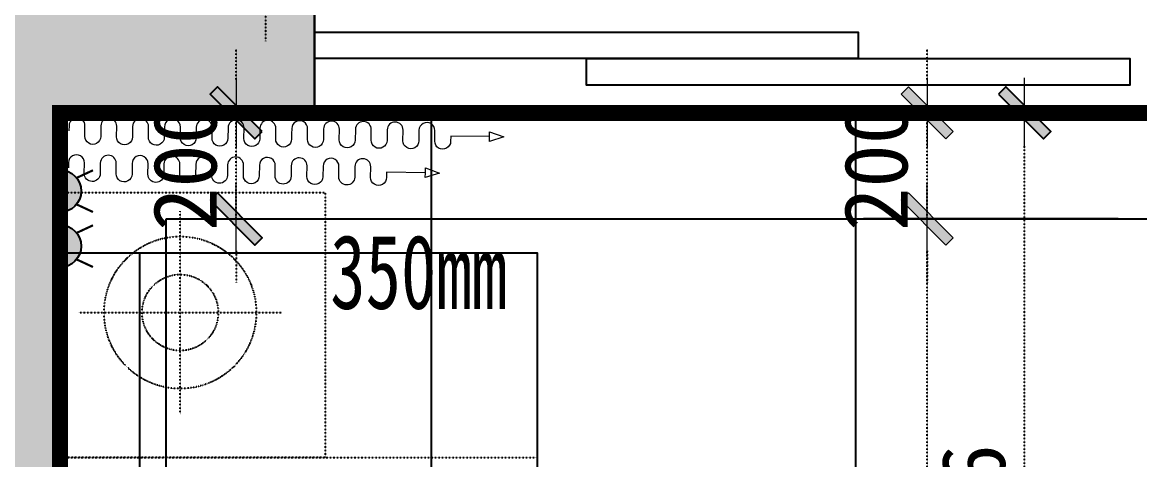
# Model space of a CAD drawing. Header units: millimetres. Extents: x -23568 to 99064, y -162914 to -58422.
# Drawn here: x 19158 to 21265, y -61974 to -61150 of the extents above; entities that cross this region are included whole.
import ezdxf

# ---------------------------------------------------------------- set-up
doc = ezdxf.new("R2010")
doc.units = ezdxf.units.MM
doc.header["$LTSCALE"] = 0.01
doc.linetypes.add('ACAD_ISO03W100', pattern=[30, 12, -18])
doc.linetypes.add('HIDDEN', pattern=[9.525, 6.35, -3.175])
for name, color, linetype in [('AREA', 1, 'Continuous'), ('FC-【地面材质】', 250, 'Continuous'), ('FF-FURN【平面家具】', 51, 'Continuous'), ('RC-Dim【灯具尺寸】', 2, 'Continuous'), ('RC-FIN【天花造型】', 30, 'Continuous'), ('RC-FUN【家具参考线】', 250, 'ACAD_ISO03W100'), ('WALL-【原始墙体】', 6, 'Continuous'), ('X▲【插座定位】', 30, 'Continuous')]:
    doc.layers.add(name, color=color, linetype=linetype)
doc.layers.add('FF-Curtain【平面窗帘】', color=8, linetype='Continuous', lineweight=0)
doc.layers.add('RC-Dim【天花尺寸】', color=44, linetype='Continuous', lineweight=0)
doc.styles.add('中文字体', font='', dxfattribs={"width": 0.7})
doc.styles.add('宋体', font='')
doc.styles.get('中文字体').set_extended_font_data('SimSun')
doc.styles.get('宋体').set_extended_font_data('SimSun')
doc.dimstyles.new('知乐家-尺寸1：60', dxfattribs={"dimscale": 60, "dimtxt": 2, "dimasz": 1, "dimexe": 2, "dimexo": 2, "dimgap": 0.6, "dimtad": 1, "dimdec": 0, "dimdsep": 46, "dimtxsty": '宋体', "dimblk": 'WS-cj', "dimcen": 1, "dimclrd": 44, "dimclre": 44, "dimclrt": 2, "dimadec": 0, "dimazin": 2, "dimtfac": 1, "dimtdec": 4, "dimtix": 1, "dimtmove": 2, "dimatfit": 3, "dimldrblk": 'CCD_Leader_Arrow', "dimfxl": 0, "dimtolj": 1, "dimarcsym": 0})

# ---------------------------------------------------------------- blocks, each defined once
blk = doc.blocks.new('8686')
at = {"layer": 'RC-FUN【家具参考线】'}
h = blk.add_hatch(color=250, dxfattribs=at)
h.dxf.hatch_style = 1
h.paths.add_polyline_path([(128954.7, -325813.4), (128519.7, -325813.4), (128519.7, -326663.4), (128719.7, -326663.4), (128719.7, -328893.4), (128934.7, -328893.4), (128934.7, -327218.4), (129414.7, -327218.4), (129414.7, -326963.4), (128954.7, -326963.4)])
at = {"layer": 'RC-FUN【家具参考线】', "color": 250}
for p, q in [((129414.7, -327218.4), (129414.7, -326963.4)), ((129414.7, -326963.4), (129414.7, -327218.4)), ((129414.7, -327065.9), (130439.7, -327065.9)), ((129414.7, -327115.9), (129414.7, -327065.9)), ((130439.7, -327065.9), (130439.7, -327115.9)), ((130439.7, -327115.9), (129414.7, -327115.9)), ((129927.2, -327115.9), (130952.2, -327115.9)), ((129927.2, -327165.9), (129927.2, -327115.9)), ((130952.2, -327115.9), (130952.2, -327165.9)), ((130952.2, -327165.9), (129927.2, -327165.9)), ((128934.7, -329913.4), (128934.7, -327218.4)), ((128934.7, -327218.4), (129414.7, -327218.4)), ((129414.7, -327218.4), (131469.7, -327218.4)), ((128934.7, -327868.2), (128934.7, -327368.2)), ((128934.7, -327368.2), (129434.7, -327368.2)), ((129434.7, -327368.2), (129434.7, -327868.2)), ((129161.3, -327786.2), (129161.3, -327403.4)), ((128970, -327594.8), (129352.7, -327594.8)), ((128934.7, -328768.2), (128934.7, -327868.2)), ((128934.7, -327868.2), (129834.7, -327868.2)), ((129434.7, -327868.2), (128934.7, -327868.2)), ((128934.7, -328768.2), (128934.7, -327868.2)), ((128934.7, -327868.2), (129084.7, -327868.2)), ((129084.7, -327868.2), (129084.7, -328768.2)), ((129834.7, -327868.2), (129834.7, -328768.2))]:
    blk.add_line(p, q, dxfattribs=at)
for radius in [143.5, 71.8]:
    blk.add_circle((129161.3, -327594.8), radius, dxfattribs=at)
blk = doc.blocks.new('*U164')
at = {"ltscale": 5}
for points in [[(120, 70), (120, 60, -1), (90, 60), (90, 80, 1), (60, 80), (60, 60, -1), (30, 60), (30, 80, 1), (0, 80), (0, 70)], [(420, 70), (420, 60, -1), (390, 60), (390, 80, 1), (360, 80), (360, 60, -1), (330, 60), (330, 80, 1), (300, 80), (300, 60, -1), (270, 60), (270, 80, 1), (240, 80), (240, 60, -1), (210, 60), (210, 80, 1), (180, 80), (180, 60, -1), (150, 60), (150, 80, 1), (120, 80), (120, 70)], [(720, 70), (720, 60, -1), (690, 60), (690, 80, 1), (660, 80), (660, 60, -1), (630, 60), (630, 80, 1), (600, 80), (600, 60, -1), (570, 60), (570, 80, 1), (540, 80), (540, 60, -1), (510, 60), (510, 80, 1), (480, 80), (480, 60, -1), (450, 60), (450, 80, 1), (420, 80), (420, 70)], [(300, 0), (300, -10, -1), (270, -10), (270, 10, 1), (240, 10), (240, -10, -1), (210, -10), (210, 10, 1), (180, 10), (180, -10, -1), (150, -10), (150, 10, 1), (120, 10), (120, -10, -1), (90, -10), (90, 10, 1), (60, 10), (60, -10, -1), (30, -10), (30, 10, 1), (0, 10), (0, 0)], [(600, 0), (600, -10, -1), (570, -10), (570, 10, 1), (540, 10), (540, -10, -1), (510, -10), (510, 10, 1), (480, 10), (480, -10, -1), (450, -10), (450, 10, 1), (420, 10), (420, -10, -1), (390, -10), (390, 10, 1), (360, 10), (360, -10, -1), (330, -10), (330, 10, 1), (300, 10), (300, 0)]]:
    blk.add_lwpolyline(points, format="xyb", dxfattribs=at)
for points in [[(793.1, 70), (793.1, 79.1), (820, 70), (793.1, 60.9), (793.1, 70), (720, 70)], [(673.1, 0), (673.1, 9.1), (700, 0), (673.1, -9.1), (673.1, 0), (600, 0)]]:
    blk.add_lwpolyline(points, dxfattribs=at)
blk = doc.blocks.new('WS-cj')
blk.add_hatch(color=2).paths.add_polyline_path([(0.588, 0.818), (-0.818, -0.588), (-0.588, -0.818), (0.818, 0.588)])
at = {"color": 2, "linetype": 'ByBlock', "lineweight": 0}
for p, q in [((-1.1, 0), (0, 0)), ((0, 0), (1.1, 0))]:
    blk.add_line(p, q, dxfattribs=at)
at = {"color": 2}
blk.add_lwpolyline([(0.588, 0.818), (-0.818, -0.588), (-0.588, -0.818), (0.818, 0.588)], close=True, dxfattribs=at)
blk = doc.blocks.new('*D364')
at = {"layer": 'Defpoints', "color": 0, "transparency": 16777216}
for p in [(20864.4, -61320.6), (21259.2, -61320.6), (21259.2, -61520.6)]:
    blk.add_point(p, dxfattribs=at)
at = {"layer": 'RC-Dim【天花尺寸】', "color": 44, "linetype": 'ACAD_ISO03W100', "lineweight": -2, "transparency": 16777216}
for p, q in [((20864.4, -61260.6), (20864.4, -61200.6)), ((20864.4, -61520.6), (20864.4, -61320.6)), ((20864.4, -61580.6), (20864.4, -61640.6))]:
    blk.add_line(p, q, dxfattribs=at)
at = {"layer": 'RC-Dim【天花尺寸】', "color": 44, "lineweight": -2, "transparency": 16777216}
for p, q in [((21139.2, -61320.6), (20744.4, -61320.6)), ((21139.2, -61520.6), (20744.4, -61520.6))]:
    blk.add_line(p, q, dxfattribs=at)
at = {"layer": 'RC-Dim【天花尺寸】', "color": 44, "lineweight": -2, "transparency": 16777216, "xscale": 60, "yscale": 60, "zscale": 60}
for p, rotation in [((20864.4, -61320.6), 270), ((20864.4, -61520.6), 90)]:
    blk.add_blockref('WS-cj', p, dxfattribs=dict(at, rotation=rotation))
at = {"layer": 'RC-Dim【天花尺寸】', "color": 2, "transparency": 16777216, "insert": (20768.4, -61420.6), "char_height": 120, "attachment_point": 5, "rotation": 90, "style": '宋体'}
blk.add_mtext('\\A1;200', dxfattribs=at)
blk = doc.blocks.new('CCD_Leader_Arrow')
at = {"color": 50, "linetype": 'ByBlock'}
blk.add_line((0, 0), (-1, 0), dxfattribs=at)
for points in [[(-0.859, 0.668), (-0.597, 0.852), (-0.24, 0), (0, 0)], [(-0.859, -0.668), (-0.597, -0.852), (-0.24, 0), (0, 0)]]:
    blk.add_solid(points, dxfattribs=at)
blk = doc.blocks.new('*D366')
at = {"layer": 'Defpoints', "color": 0, "transparency": 16777216}
for p in [(20864.4, -61520.6), (21587.2, -61520.6), (21587.2, -67495.6)]:
    blk.add_point(p, dxfattribs=at)
at = {"layer": 'RC-Dim【天花尺寸】', "color": 44, "lineweight": -2, "transparency": 16777216}
for p, q in [((21224.4, -61520.6), (20744.4, -61520.6)), ((21224.4, -67495.6), (20744.4, -67495.6))]:
    blk.add_line(p, q, dxfattribs=at)
at = {"layer": 'RC-Dim【天花尺寸】', "color": 44, "linetype": 'ACAD_ISO03W100', "lineweight": -2, "transparency": 16777216}
blk.add_line((20864.4, -67435.6), (20864.4, -61580.6), dxfattribs=at)
at = {"layer": 'RC-Dim【天花尺寸】', "color": 44, "lineweight": -2, "transparency": 16777216, "xscale": 60, "yscale": 60, "zscale": 60}
for p, rotation in [((20864.4, -61520.6), 90), ((20864.4, -67495.6), 270)]:
    blk.add_blockref('WS-cj', p, dxfattribs=dict(at, rotation=rotation))
at = {"layer": 'RC-Dim【天花尺寸】', "color": 2, "transparency": 16777216, "insert": (20768.4, -64508.1), "char_height": 120, "attachment_point": 5, "rotation": 90, "style": '宋体'}
blk.add_mtext('\\A1;5975', dxfattribs=at)
blk = doc.blocks.new('*D391')
at = {"layer": 'Defpoints', "color": 0, "transparency": 16777216}
for p in [(20779.3, -61320.6), (21048.3, -61320.6), (20779.3, -62896.6)]:
    blk.add_point(p, dxfattribs=at)
at = {"layer": 'RC-Dim【灯具尺寸】', "color": 44, "lineweight": -2, "transparency": 16777216}
for p, q in [((20899.3, -61320.6), (21168.3, -61320.6)), ((20899.3, -62896.6), (21168.3, -62896.6))]:
    blk.add_line(p, q, dxfattribs=at)
at = {"layer": 'RC-Dim【灯具尺寸】', "color": 44, "linetype": 'ACAD_ISO03W100', "lineweight": -2, "transparency": 16777216}
blk.add_line((21048.3, -62836.6), (21048.3, -61380.6), dxfattribs=at)
at = {"layer": 'RC-Dim【灯具尺寸】', "color": 44, "lineweight": -2, "transparency": 16777216, "xscale": 60, "yscale": 60, "zscale": 60}
for p, rotation in [((21048.3, -61320.6), 90), ((21048.3, -62896.6), 270)]:
    blk.add_blockref('WS-cj', p, dxfattribs=dict(at, rotation=rotation))
at = {"layer": 'RC-Dim【灯具尺寸】', "color": 2, "transparency": 16777216, "insert": (20952.3, -62108.6), "char_height": 120, "attachment_point": 5, "rotation": 90, "style": '宋体'}
blk.add_mtext('\\A1;1576', dxfattribs=at)
blk = doc.blocks.new('A$C14176A33')
at = {"layer": 'X▲【插座定位】'}
h = blk.add_hatch(color=256, dxfattribs=at)
h.dxf.hatch_style = 1
h.paths.add_polyline_path([(3.128, 0, 1), (0.396, 0)])
blk.add_line((0.365, 0), (3.159, 0), dxfattribs=at)
at = {"layer": 'X▲【插座定位】', "const_width": 0.14}
for points in [[(0.909, 1.067), (0.416, 2.129)], [(2.615, 1.067), (3.108, 2.129)]]:
    blk.add_lwpolyline(points, dxfattribs=at)
at = {"layer": 'X▲【插座定位】'}
blk.add_arc((1.762, 0), 1.366, 0, 180, dxfattribs=at)
blk = doc.blocks.new('*D410')
at = {"layer": 'Defpoints', "color": 0, "transparency": 16777216}
for p in [(19352.6, -61320.6), (19561.5, -61320.6), (19352.6, -61520.6)]:
    blk.add_point(p, dxfattribs=at)
at = {"layer": 'X▲【插座定位】', "color": 44, "linetype": 'ACAD_ISO03W100', "lineweight": -2, "transparency": 16777216}
for p, q in [((19561.5, -61260.6), (19561.5, -61200.6)), ((19561.5, -61520.6), (19561.5, -61320.6)), ((19561.5, -61580.6), (19561.5, -61640.6))]:
    blk.add_line(p, q, dxfattribs=at)
at = {"layer": 'X▲【插座定位】', "color": 44, "lineweight": -2, "transparency": 16777216}
for p, q in [((19472.6, -61320.6), (19681.5, -61320.6)), ((19472.6, -61520.6), (19681.5, -61520.6))]:
    blk.add_line(p, q, dxfattribs=at)
at = {"layer": 'X▲【插座定位】', "color": 44, "lineweight": -2, "transparency": 16777216, "xscale": 60, "yscale": 60, "zscale": 60}
for p, rotation in [((19561.5, -61320.6), 270), ((19561.5, -61520.6), 90)]:
    blk.add_blockref('WS-cj', p, dxfattribs=dict(at, rotation=rotation))
at = {"layer": 'X▲【插座定位】', "color": 2, "transparency": 16777216, "insert": (19465.5, -61420.6), "char_height": 120, "attachment_point": 5, "rotation": 90, "style": '宋体'}
blk.add_mtext('\\A1;200', dxfattribs=at)
blk = doc.blocks.new('*D411')
at = {"layer": 'Defpoints', "color": 0, "transparency": 16777216}
for p in [(19354.9, -60765.6), (19354.9, -61065.6), (19616.7, -61065.6)]:
    blk.add_point(p, dxfattribs=at)
at = {"layer": 'X▲【插座定位】', "color": 44, "linetype": 'ACAD_ISO03W100', "lineweight": -2, "transparency": 16777216}
for p, q in [((19616.7, -60705.6), (19616.7, -60645.6)), ((19616.7, -60765.6), (19616.7, -61065.6)), ((19616.7, -61125.6), (19616.7, -61185.6))]:
    blk.add_line(p, q, dxfattribs=at)
at = {"layer": 'X▲【插座定位】', "color": 44, "lineweight": -2, "transparency": 16777216}
for p, q in [((19474.9, -60765.6), (19736.7, -60765.6)), ((19474.9, -61065.6), (19736.7, -61065.6))]:
    blk.add_line(p, q, dxfattribs=at)
at = {"layer": 'X▲【插座定位】', "color": 44, "lineweight": -2, "transparency": 16777216, "xscale": 60, "yscale": 60, "zscale": 60}
for p, rotation in [((19616.7, -60765.6), 270), ((19616.7, -61065.6), 90)]:
    blk.add_blockref('WS-cj', p, dxfattribs=dict(at, rotation=rotation))
at = {"layer": 'X▲【插座定位】', "color": 2, "transparency": 16777216, "insert": (19520.7, -60915.6), "char_height": 120, "attachment_point": 5, "rotation": 90, "style": '宋体'}
blk.add_mtext('\\A1;300', dxfattribs=at)

msp = doc.modelspace()

# ---------------------------------------------------------------- hatches: boundary and pattern name
at = {"layer": 'FC-【地面材质】'}
h = msp.add_hatch(dxfattribs=at)
h.set_pattern_fill('_USER', color=8, scale=800, double=1, pattern_type=0)
h.set_pattern_definition([(0, (22329.3, -67695.6), (0, 800), []), (90, (22329.3, -67695.6), (-800, 5e-14), [])])
h.paths.add_polyline_path([(22329.3, -61320.6), (21764.3, -61320.6), (19709.3, -61320.6), (19229.3, -61320.6), (19229.3, -64015.6), (19229.3, -64065.6), (19129.3, -64065.6), (19129.3, -62995.6), (19014.3, -62995.6), (19014.3, -60765.6), (18814.3, -60765.6), (16329.3, -60765.6), (16124.3, -60765.6), (16124.3, -63960.6), (16124.3, -64075.6), (17124.3, -64075.6), (17124.3, -63475.6), (18124.3, -63475.6), (18124.3, -64175.6), (18024.3, -64175.6), (18024.3, -63575.6), (17224.3, -63575.6), (17224.3, -64075.6), (17224.3, -64175.6), (17224.3, -65475.6), (18014.3, -65475.6), (19129.3, -65475.6), (19129.3, -64915.6), (19229.3, -64915.6), (19229.3, -65025.6), (19229.3, -65605.6), (19229.3, -65725.6), (19229.3, -66275.6), (19129.3, -66275.6), (19129.3, -65575.6), (18014.3, -65575.6), (18014.3, -65725.6), (17564.3, -65725.6), (16724.3, -65725.6), (16724.3, -65875.6), (16724.3, -66070.6), (16119.3, -66070.6), (16119.3, -66240.6), (16119.3, -67300.6), (16119.3, -67470.6), (16724.3, -67470.6), (16724.3, -67670.6), (18354.3, -67670.6), (18354.3, -67000.6), (19014.3, -67000.6), (19229.3, -67000.6), (19229.3, -67695.6), (19699.3, -67695.6), (21069.3, -67695.6), (22149.3, -67695.6), (22329.3, -67695.6), (22329.3, -65290.6), (27489.3, -65290.6), (27489.3, -63800.6), (26844.3, -63800.6), (26689.3, -63800.6), (26689.3, -64250.6), (26539.3, -64250.6), (26539.3, -64130.6), (26589.3, -64130.6), (26589.3, -63560.6), (26844.3, -63560.6), (27784.3, -63560.6), (27784.3, -61285.6), (27664.3, -61285.6), (25639.3, -61285.6), (25639.3, -61385.6), (25639.3, -62830.6), (25139.3, -62830.6), (25139.3, -64130.6), (25689.3, -64130.6), (25689.3, -64250.6), (24989.3, -64250.6), (24989.3, -64130.6), (25039.3, -64130.6), (25039.3, -62730.6), (25539.3, -62730.6), (25539.3, -61385.6), (25039.3, -61385.6), (25039.3, -61285.6), (24719.3, -61285.6), (22544.3, -61285.6), (22544.3, -63550.6), (24089.3, -63550.6), (24089.3, -64130.6), (24139.3, -64130.6), (24139.3, -64250.6), (23989.3, -64250.6), (23989.3, -63650.6), (22429.3, -63650.6), (22429.3, -64250.6), (22329.3, -64250.6)])
at = {"layer": 'WALL-【原始墙体】'}
h = msp.add_hatch(color=8, dxfattribs=at)
h.dxf.hatch_style = 1
h.paths.add_polyline_path([(19249.3, -59915.6), (18814.3, -59915.6), (18814.3, -60765.6), (19014.3, -60765.6), (19014.3, -62995.6), (19229.3, -62995.6), (19229.3, -61320.6), (19709.3, -61320.6), (19709.3, -61065.6), (19249.3, -61065.6)])

# ---------------------------------------------------------------- linework, layer by layer
at = {"layer": 'AREA'}
msp.add_line((19709.3, -61320.6), (21764.3, -61320.6), dxfattribs=at)
at = {"layer": 'AREA', "linetype": 'HIDDEN', "ltscale": 18, "const_width": 30}
msp.add_lwpolyline([(23989.3, -63650.6), (22429.3, -63650.6), (22429.3, -64250.6), (22329.3, -64250.6), (22329.3, -61320.6), (21764.3, -61320.6), (19709.3, -61320.6), (19229.3, -61320.6), (19229.3, -64015.6), (19229.3, -64065.6), (19229.3, -64915.6), (19229.3, -65025.6), (19229.3, -65605.6), (19229.3, -65725.6), (19229.3, -66275.6), (19229.3, -67000.6), (19229.3, -67695.6), (19699.3, -67695.6), (21069.3, -67695.6), (22149.3, -67695.6), (22329.3, -67695.6), (22329.3, -65290.6), (27489.3, -65290.6)], dxfattribs=at)
at = {"layer": 'FC-【地面材质】', "color": 8}
msp.add_line((19709.3, -61320.6), (21764.3, -61320.6), dxfattribs=at)
at = {"layer": 'FF-FURN【平面家具】', "color": 8}
msp.add_lwpolyline([(19709.3, -61320.6), (21764.3, -61320.6), (21764.3, -61065.6), (19709.3, -61065.6)], close=True, dxfattribs=at)
at = {"layer": 'FF-FURN【平面家具】', "color": 136}
for points in [[(19709.3, -61168.1), (20734.3, -61168.1), (20734.3, -61218.1), (19709.3, -61218.1)], [(20221.8, -61218.1), (21246.8, -61218.1), (21246.8, -61268.1), (20221.8, -61268.1)]]:
    msp.add_lwpolyline(points, close=True, dxfattribs=at)
at = {"layer": 'FF-FURN【平面家具】', "color": 51}
for points in [[(19229.3, -62484.5), (19229.3, -61584.5), (20129.3, -61584.5), (20129.3, -62484.5)], [(19229.3, -62484.5), (19229.3, -61584.5), (19379.3, -61584.5), (19379.3, -62484.5)]]:
    msp.add_lwpolyline(points, close=True, dxfattribs=at)
at = {"layer": 'RC-FIN【天花造型】'}
for points in [[(19229.3, -61320.6), (22329.3, -61320.6), (22329.3, -67695.6), (19229.3, -67695.6)], [(19429.3, -61520.6), (22129.3, -61520.6), (22129.3, -67495.6), (19429.3, -67495.6)]]:
    msp.add_lwpolyline(points, close=True, dxfattribs=at)
at = {"layer": 'WALL-【原始墙体】'}
for p, q in [((19709.3, -61320.6), (19709.3, -61065.6)), ((19229.3, -63474.7), (19229.3, -61320.6)), ((19229.3, -61320.6), (19709.3, -61320.6))]:
    msp.add_line(p, q, dxfattribs=at)

# ---------------------------------------------------------------- block references
msp.add_blockref('8686', (-109705.4, 265897.8))
at = {"layer": 'FF-Curtain【平面窗帘】', "rotation": 359.2140619876012}
msp.add_blockref('*U164', (19245.2, -61424.3), dxfattribs=at)
at = {"layer": 'X▲【插座定位】', "color": 30, "ltscale": 0.5, "xscale": -29.22374429225496, "yscale": 29.22374429225496, "zscale": 29.22374429225496, "rotation": 270}
for p in [(19229.3, -61519.6), (19229.3, -61623.3)]:
    msp.add_blockref('A$C14176A33', p, dxfattribs=at)

# ---------------------------------------------------------------- texts
at = {"layer": 'X▲【插座定位】', "color": 30, "ltscale": 0.5, "style": '中文字体', "width": 0.7}
msp.add_text('350mm', height=140, dxfattribs=at).set_placement((19738.9, -61690, 0))

# ---------------------------------------------------------------- dimensions: what is measured, and where the dimension line sits
at = {"layer": 'RC-Dim【天花尺寸】'}
for base, p1, p2, picture, middle in [((20864.4, -61320.6), (21259.2, -61520.6), (21259.2, -61320.6), '*D364', (20768.4, -61420.6)), ((20864.4, -61520.6), (21587.2, -67495.6), (21587.2, -61520.6), '*D366', (20768.4, -64508.1))]:
    dim = msp.add_linear_dim(base=base, p1=p1, p2=p2, angle=90, dimstyle='知乐家-尺寸1：60', override={"dimfxl": 6, "dimarcsym": 1}, dxfattribs=at)
    dim.commit()
    dim.dimension.update_dxf_attribs({"geometry": picture, "text_midpoint": middle})
at = {"layer": 'RC-Dim【灯具尺寸】'}
dim = msp.add_linear_dim(base=(21048.3, -61320.6), p1=(20779.3, -62896.6), p2=(20779.3, -61320.6), angle=90, dimstyle='知乐家-尺寸1：60', override={"dimfxl": 6, "dimarcsym": 1}, dxfattribs=at)
dim.commit()
dim.dimension.update_dxf_attribs({"geometry": '*D391', "text_midpoint": (20952.3, -62108.6)})
at = {"layer": 'X▲【插座定位】'}
for p1, p2, distance, picture, middle in [((19354.9, -60765.6), (19354.9, -61065.6), 261.8, '*D411', (19520.7, -60915.6)), ((19352.6, -61520.6), (19352.6, -61320.6), -208.9, '*D410', (19465.5, -61420.6))]:
    dim = msp.add_aligned_dim(p1=p1, p2=p2, distance=distance, dimstyle='知乐家-尺寸1：60', override={"dimfxl": 6, "dimarcsym": 1}, dxfattribs=at)
    dim.commit()
    dim.dimension.update_dxf_attribs({"geometry": picture, "text_midpoint": middle})

doc.saveas('drawing.dxf')
